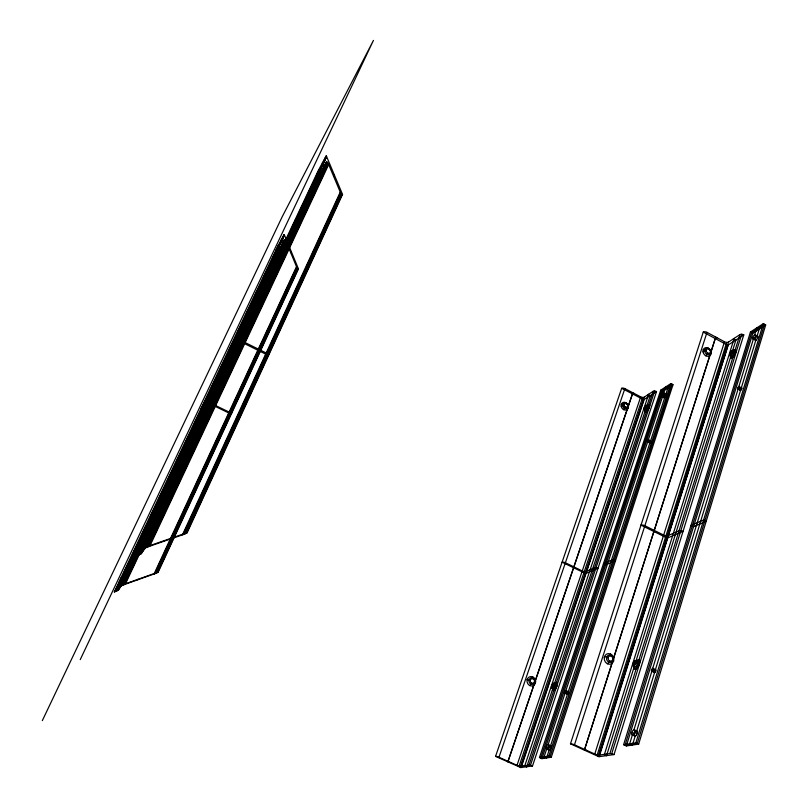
<?xml version="1.0" encoding="UTF-8"?>
<svg xmlns="http://www.w3.org/2000/svg" width="808" height="808" viewBox="0 0 808 808"><rect width="100%" height="100%" fill="white"/><g stroke="black" fill="none" stroke-linecap="round" stroke-linejoin="round"><path stroke-width="1.21" d="M147.884 540.794L145.541 545.743L147.945 540.744L144.975 539.38L143.713 541.865M121.867 583.406L123.937 579.073L123.169 580.8L120.564 579.639L121.341 577.892L119.23 582.285L121.836 583.427L122.796 581.295M174.882 483.376L173.478 486.325L174.912 483.356L171.963 482.063M649.521 442.441C650.218 444.844 651.884 437.986 649.602 442.188C644.996 441.441 650.975 437.704 647.349 441.229M638.673 744.107L765.681 324.998L763.277 323.685L750.43 332.017L623.614 744.693L626.362 745.956L638.673 744.107L635.876 742.815L623.614 744.693M635.876 742.815L763.277 323.685M626.362 745.956L752.803 333.3L765.681 324.998M648.652 440.461C647.854 442.542 647.925 439.663 650.854 441.592M147.915 528.2C144.642 533.765 150.743 526.372 145.379 527.048M739.936 334.603L728.523 342.057A2.99 1.545 14.8 0 1 724.493 341.774L706.99 332.351A2.777 1.444 15.4 0 0 703.253 332.098L570.468 743.825A3.151 0.697 19.2 0 1 574.478 744.814L594.769 754.026A3.384 0.747 19 0 0 599.092 755.096L609.878 753.561L739.936 334.603A2.838 1.485 14.3 0 1 743.784 334.865L614.03 754.591L599.213 756.662L728.149 345.026L743.794 334.865M611.696 753.783L741.694 334.26M604.445 754.339L734.189 338.36M606.555 755.642L634.098 667.115M635.27 663.358L730.503 357.338M731.735 353.359L735.896 339.996M597.213 754.874L726.685 342.4M599.183 756.662L598.162 756.389L727.15 344.955L703.253 332.098M599.092 755.096L728.523 342.057M598.779 756.601L728.149 345.026M594.769 754.026L724.493 341.774M584.356 750.127L611.898 663.499M613.686 657.864L709.757 355.732M711.02 351.783L715.231 338.542M584.639 749.43L715.757 337.067M574.478 744.814L706.99 332.351M551.288 757.237L672.993 384.749L670.822 383.608L660.732 390.143L539.471 757.55L541.905 758.651L551.288 757.237L548.814 756.126L539.471 757.55M548.814 756.126L670.822 383.608M541.905 758.651L662.873 391.264L672.993 384.749M526.755 766.812L552.763 688.668M553.864 685.335L645.047 411.343M646.249 407.747L650.268 395.647M495.556 756.369A2.747 0.545 20.1 0 1 498.96 757.258L517.019 765.307A2.949 0.576 19.9 0 0 520.685 766.267L528.987 765.085L653.217 391.274A2.495 1.182 16.9 0 1 656.52 391.577L532.502 766.004L520.716 767.539L495.556 756.369L621.665 388.305A2.454 1.161 17.7 0 1 624.877 388.608L640.704 396.849A2.636 1.242 17.2 0 0 644.168 397.183L653.217 391.274M530.472 765.287L654.682 391.032M520.211 767.358L644.168 397.183M520.807 767.56L643.754 399.697L656.52 391.587M521.12 767.6L644.128 399.637M524.806 765.681L648.662 394.243M517.019 765.307L640.704 396.849M519.14 766.055L642.633 397.425M508.01 761.288L632.805 392.728M507.909 761.873L533.825 685.315M535.522 680.316L627.21 409.515M628.422 405.949L632.482 393.94M498.96 757.258L624.877 388.608M121.311 577.972L123.907 579.094M173.498 486.305L170.599 484.911L171.246 483.689M259.58 291.607C256.873 296.92 261.792 289.193 257.207 290.537M146.713 530.745C142.43 531.159 144.511 526.351 147.127 529.795M119.251 582.204L120.533 579.69M144.925 539.441L144.198 541.178L147.107 542.643M258.732 293.264C257.59 290.102 255.348 293.88 256.53 291.951M297.536 222.341L298.809 219.766L297.566 222.271L294.94 220.958L295.183 220.433L297.788 221.786M294.93 220.988L295.405 220.129M280.305 247.733L278.487 251.379L280.305 247.733L277.982 246.531L276.225 250.217L277.245 248.208M258.469 293.839L256.166 292.668M298.728 219.988L296.112 218.564M278.023 246.551L277.649 247.369L279.932 248.541M318.524 171.155C320.352 167.125 315.15 178.073 317.928 172.114M145.369 548.026A4.131 0.606 -20.8 0 1 146.713 547.38A5.808 0.858 -20.8 0 1 148.218 546.764A6.706 0.99 -20.8 0 1 148.985 546.471A6.989 1.03 -20.8 0 1 149.763 546.188L182.436 534.856A6.494 0.959 -21.1 0 0 183.143 534.593L340.511 192.698A5.898 2.293 76 0 1 340.249 192.112L328.654 164.539A6.272 2.394 76.3 0 0 328.371 163.923A6.02 2.293 76.3 0 0 328.068 163.357A5.212 1.99 76.3 0 0 327.442 162.418M183.143 534.593A6.232 0.929 -21.1 0 0 183.86 534.33L340.784 193.233A5.656 2.202 76 0 1 340.511 192.698M183.86 534.33A5.383 0.798 -21.1 0 0 185.244 533.755L341.39 194.122A4.888 1.899 75.9 0 1 340.784 193.233M185.244 533.755A3.828 0.566 -21.1 0 0 186.496 533.159L342.026 194.637A2.323 0.909 75.9 0 0 342.552 194.435L326.654 156.651L142.349 548.238L187.193 532.674L342.541 194.435M182.436 534.856L340.249 192.112M118.402 590.092L120.847 586.234L122.594 585.285A5.101 0.646 -20.9 0 1 123.917 584.74A5.898 0.747 -20.9 0 1 124.594 584.477A6.141 0.778 -20.9 0 1 125.27 584.235L154.065 573.973L296.506 266.69L286.325 242.077A5.505 1.899 74.6 0 0 286.082 241.531A5.282 1.828 74.6 0 0 285.82 241.016A4.565 1.576 74.6 0 0 285.274 240.148A3.252 1.121 74.6 0 0 284.719 239.633A2.171 0.747 74.6 0 0 284.275 239.774L118.402 590.092L116.796 590.961A4.737 0.596 -20.8 0 1 115.584 591.466A5.474 0.687 -20.8 0 1 114.968 591.698A5.808 0.727 -20.8 0 1 114.332 591.931L278.043 245.733L283.992 234.613M154.065 573.973A5.707 0.737 -21 0 0 154.692 573.751L296.728 267.206A5.171 1.818 74.3 0 1 296.506 266.69M154.692 573.751A5.474 0.707 -21 0 0 155.318 573.508L296.98 267.69A4.959 1.747 74.3 0 1 296.728 267.206M155.318 573.508A4.737 0.606 -21 0 0 156.53 573.003L297.495 268.509A4.293 1.505 74.3 0 1 296.98 267.69M156.53 573.003L157.611 572.498L298.031 269.014A2.04 0.717 74.3 0 0 298.455 268.902L284.507 235.189L118.705 586.174L158.196 572.104L298.455 268.892M320.524 173.377C317.362 180.184 323.756 166.711 320.584 173.558M143.935 541.724L142.582 544.37L143.965 541.663M326.775 161.913A2.475 0.949 76.3 0 0 326.23 162.135L320.695 172.397A2.283 0.858 76.2 0 1 320.21 172.609L140.824 554.025L145.379 548.016L326.775 161.903A3.707 1.414 76.3 0 1 327.442 162.428L146.703 547.38M141.481 553.571L320.695 172.397M144.662 548.521L326.24 162.145M148.218 546.764L328.068 163.357M148.985 546.471L328.371 163.923M149.763 546.188L328.654 164.539M284.376 234.916L117.897 586.497M116.796 590.961L279.012 247.511A4.222 1.444 74.5 0 1 278.507 246.713A4.878 1.666 74.6 0 1 278.275 246.248A5.181 1.768 74.6 0 1 278.043 245.733M117.857 590.466L279.517 247.985A2 0.687 74.5 0 0 279.921 247.864M120.877 586.194L284.285 239.784M121.442 585.83L284.719 239.643M122.594 585.285L285.274 240.158M140.834 554.025A3.818 0.556 -20.8 0 1 139.612 554.611A5.383 0.778 -20.8 0 1 138.229 555.177A6.222 0.899 -20.8 0 1 137.522 555.45A6.605 0.959 -20.8 0 1 136.804 555.702L318.493 170.175L326.048 156.055M318.594 171.003L321.18 172.306M123.917 584.74L318.756 170.751A5.898 2.222 76.2 0 1 318.493 170.175M138.229 555.177L326.19 155.994M124.594 584.477L286.082 241.531M141.279 548.672L326.351 156.126M326.513 156.358L141.531 548.551M125.27 584.235L326.584 156.499M139.612 554.611L319.604 172.124A4.808 1.808 76.2 0 1 319.029 171.266A5.555 2.091 76.2 0 1 318.756 170.751M80.234 659.631L373.447 40.4L282.184 216.797L42.319 720.635M114.968 591.698L278.275 246.248M284.103 234.572L117.594 586.669L114.332 591.931M115.584 591.466L284.244 234.704M144.693 528.523L144.178 529.553M144.824 528.119C146.006 525.564 143.905 529.775 147.511 529.149M295.425 219.928L296.112 218.655L298.516 220.463M171.266 483.649C172.427 480.588 170.791 484.144 174.437 484.426M256.681 291.516C257.207 290.062 257.156 291.173 259.297 292.233M256.56 291.9L256.752 291.375M276.326 250.036L278.619 251.207M205.404 400.889L200.637 409.424A2.687 0.919 25.2 0 0 203.505 409.787L207.01 403.576A2.899 1.01 25.2 0 1 210.131 403.95L228.714 412.928A2.707 0.949 24.9 0 0 231.664 413.292L206.181 400.99M239.38 340.077L233.249 351.066A3.04 1.192 25.7 0 0 236.552 351.379L241.067 343.38A3.293 1.303 25.7 0 1 244.673 343.703L265.66 354.106A3.07 1.232 25.3 0 0 269.064 354.419L240.289 340.158M290.698 252.641L291.284 251.581M333.623 176.376L334.381 175.023M170.619 484.921L171.124 483.931L173.942 485.255M136.804 555.702L141.067 548.824M623.604 409.666L625.331 407.212M137.703 579.801L138.067 579.275M163.883 541.289L164.347 540.602M705.818 355.833L707.859 352.995M529.866 685.618L531.694 683.083M607.495 663.822L609.676 660.914M187.193 532.674L186.486 533.159M158.166 572.145L157.611 572.498M632.765 394.082L633.916 393.314M715.535 338.704L716.989 337.734M624.14 404.485L621.281 404.354M706.495 349.945L703.152 349.894M626.553 403.626L625.978 402.677M709.121 349.036L708.273 348.117M627.745 406.343L628.311 407.989M710.495 352.086L710.939 354.045M638.381 659.934L635.29 661.116A2.676 0.747 -67.2 0 1 635.644 661.54M556.429 682.366L553.631 683.437A2.363 0.535 -67.6 0 1 553.844 683.831M115.988 589.264L119.786 587.911M138.966 552.217L143.289 550.713M648.541 404.929L645.865 405.555M734.502 350.076L731.583 350.723M508.222 762.015L509.272 761.853M584.709 750.279L586.073 750.077M727.675 345.107L727.15 344.955M643.724 399.697L621.665 388.305M735.835 352.349L732.26 351.894M649.38 407.181L646.289 406.707M604.485 656.763L608.202 657.47M527.26 679.387L530.422 680.043M635.442 663.105L639.37 663.984M553.591 685.224L556.944 686.032M120.008 580.538L122.604 581.699M524.23 765.762L526.614 766.832M548.41 746.643L550.864 747.754M546.39 746.986L548.844 748.087M143.42 542.471L146.379 543.814M142.632 544.329L145.591 545.673M603.687 754.45L606.364 755.662M570.468 743.825L598.162 756.389M634.512 732.099L637.28 733.371M631.866 732.543L634.623 733.815M553.329 683.356L553.561 683.457A2.353 0.545 -67.2 0 0 552.914 684.235M566.095 691.699L568.499 692.81M551.652 685.75L553.157 687.042M564.853 692.012L567.256 693.123M551.894 687.628L552.137 687.739A2.333 0.515 -68 0 1 551.854 687.487A2.363 0.535 -67.6 0 1 552.824 684.366M651.49 669.994L654.187 671.276M632.927 663.782L634.482 665.297M633.422 665.863L633.684 665.984A2.646 0.727 -67.6 0 1 633.502 664.065M634.926 661.035L635.189 661.156A2.676 0.747 -67.2 0 0 633.442 664.045M653.106 669.58L655.823 670.862M640.996 525.139L667.256 538.108L683.023 531.432A3.01 1.151 16.7 0 0 679.023 530.826L667.842 535.714A3.171 1.202 17.1 0 1 663.671 535.078L644.865 525.715A2.949 1.121 17.5 0 0 640.996 525.139M276.669 249.187L278.952 250.359M644.239 408.02L645.37 409.727M644.663 409.171L646.198 411.989M664.166 394.284L666.337 395.415M662.005 395.668L664.156 396.799M648.026 394.658L650.117 395.748M660.732 390.143L662.873 391.264M317.382 173.266L319.928 174.619M317.089 174.033L319.645 175.397M739.34 387.254L741.795 388.557M737.694 388.163A1.566 0.566 -59.9 0 0 738.532 388.678A1.566 0.566 -59.9 0 0 739.29 386.396A1.566 0.566 -59.9 0 0 737.694 388.163L740.118 389.537M318.908 170.185L321.463 171.538M729.675 353.54L730.765 355.571M730.341 354.712L732.078 357.873M733.381 338.885L735.694 340.128M750.43 332.017L752.803 333.3M755.45 335.946L757.854 337.249M752.682 337.714L755.086 339.017M534.411 681.881L535.421 683.154M612.676 659.58L613.625 661.075M635.452 669.357L633.795 665.923A2.646 0.737 -67.9 0 0 634.987 664.176A2.384 0.939 -65.2 0 0 635.623 662.106A2.646 0.727 -67.6 0 0 635.654 661.651M553.652 690.719L552.217 687.689A2.353 0.556 -68.6 0 0 552.844 686.851M322.331 163.004L323.836 166.589M281.073 240.077L282.396 243.279M610.616 654.036L611.202 656.136M532.815 676.942L533.129 678.851M609.878 753.561A3.222 0.717 18.8 0 1 614.019 754.591M634.987 664.176A2.646 1.04 -65.3 0 1 632.815 665.55A2.646 1.04 -65.3 0 1 633.987 661.762A2.646 1.04 -65.3 0 1 635.623 662.106M342.026 194.637A3.474 1.353 75.9 0 1 341.39 194.112M320.21 172.619A3.414 1.283 76.2 0 1 319.604 172.124M298.031 269.024A3.05 1.071 74.3 0 1 297.495 268.509M279.517 247.995A3 1.02 74.5 0 1 279.012 247.501M553.844 683.932A2.333 0.515 -68 0 1 553.783 684.346A2.101 0.727 -66 0 1 553.177 686.174A2.333 0.515 -68 0 1 552.904 686.719M553.187 686.164A2.323 0.808 -66 0 1 551.46 687.325A2.323 0.808 -66 0 1 552.571 683.982A2.323 0.808 -66 0 1 553.793 684.336M528.987 765.085A2.798 0.556 19.8 0 1 532.492 766.004M647.248 441.713L647.875 441.794L647.248 441.734M764.479 324.341L637.27 743.461L624.988 745.319L751.612 332.664L764.479 324.341M635.149 736.209L632.462 745.037L629.685 743.764L632.381 734.937L635.149 736.209M654.541 672.599L636.744 730.987L633.987 729.705L651.834 671.317L654.541 672.599M740.562 390.335L655.47 669.539L652.763 668.256L738.108 389.032L740.562 390.335M755.844 340.188L741.34 387.759L738.896 386.456L753.44 338.885L755.844 340.188M759.197 329.189L757.096 336.077L754.692 334.775L756.803 327.886L759.197 329.189M671.903 384.174L550.046 756.682L540.693 758.096L661.803 390.708L671.903 384.174M546.642 749.107L544.107 756.844L546.562 757.944L549.097 750.218L546.642 749.107M565.024 693.203L548.157 744.521L550.601 745.633L567.428 694.314L565.024 693.203M647.622 442.006L565.913 690.507L568.317 691.618L649.824 443.137L647.622 442.006M662.469 396.839L648.38 439.683L650.581 440.815L664.63 397.97L662.469 396.839M665.741 386.901L663.691 393.122L665.853 394.254L667.893 388.032L665.741 386.901M613.221 559.469L603.435 563.752L605.717 564.863L615.534 560.601L613.221 559.469M703.616 519.948L690.981 525.473L693.527 526.755L706.212 521.251L703.616 519.948M594.577 567.731L585.83 571.559A2.777 0.949 18.6 0 1 582.265 570.943L565.398 562.762A2.596 0.889 18.9 0 0 562.085 562.196L585.638 573.529L597.981 568.317A2.636 0.909 18.4 0 0 594.577 567.731M655.147 672.145A1.666 0.687 -65.3 0 0 655.732 669.569A1.666 0.687 -65.3 0 0 654.137 671.499A1.666 0.687 -65.3 0 0 655.147 672.145M652.46 670.842A1.666 0.687 -65.3 0 0 653.015 668.287A1.666 0.687 -65.3 0 0 651.42 670.246A1.666 0.687 -65.3 0 0 652.46 670.842M740.926 390.032A1.555 0.566 -59.8 0 0 741.764 387.719A1.555 0.566 -59.8 0 0 740.168 389.375A1.555 0.566 -59.8 0 0 740.926 390.032M756.44 339.673A2.555 0.899 -59.1 0 0 757.803 335.956A2.555 0.899 -59.1 0 0 755.167 338.764A2.555 0.899 -59.1 0 0 756.44 339.673M754.036 338.37A2.555 0.899 -59.1 0 0 755.399 334.653A2.555 0.899 -59.1 0 0 752.773 337.471A2.555 0.899 -59.1 0 0 754.036 338.37M636.29 735.33A2.808 1.172 -66.7 0 0 637.088 731.028A2.808 1.172 -66.7 0 0 634.472 734.432A2.808 1.172 -66.7 0 0 636.29 735.33M633.523 734.058A2.818 1.161 -66.7 0 0 634.32 729.755A2.818 1.161 -66.7 0 0 631.715 733.159A2.818 1.161 -66.7 0 0 633.523 734.058M706.293 351.046A2.384 1.939 55.4 0 0 709.687 353.086A2.384 1.939 55.4 0 0 709.091 349.187A2.384 1.939 55.4 0 0 706.293 351.046M730.856 354.288A2.454 0.848 -59.7 0 0 732.27 350.642A2.454 0.848 -59.7 0 0 729.786 353.227A2.454 0.848 -59.7 0 0 730.856 354.288M731.068 354.409A2.454 0.848 -59.7 0 0 732.482 350.763A2.454 0.848 -59.7 0 0 729.998 353.338A2.454 0.848 -59.7 0 0 731.068 354.409M733.088 357.025A4.787 1.656 -59.6 0 0 735.835 349.925A4.787 1.656 -59.6 0 0 730.977 354.954A4.787 1.656 -59.6 0 0 733.088 357.025M703.021 351.864A4.636 3.788 55.4 0 0 709.626 355.823A4.636 3.788 55.4 0 0 708.485 348.238A4.636 3.788 55.4 0 0 703.021 351.864M637.361 667.852A5.151 2.05 -65.3 0 0 639.148 659.995A5.151 2.05 -65.3 0 0 634.27 666.085A5.151 2.05 -65.3 0 0 637.361 667.852M604.263 657.742A5.424 4.747 69.9 0 0 610.868 664.035A5.424 4.747 69.9 0 0 612.02 655.005A5.424 4.747 69.9 0 0 604.263 657.742M608.111 657.864A2.646 2.323 69.8 0 0 611.252 661.045A2.646 2.323 69.8 0 0 611.949 656.662A2.646 2.323 69.8 0 0 608.111 657.864M732.068 355.51A3.515 1.212 -59.7 0 0 733.967 350.349A3.515 1.212 -59.7 0 0 730.402 354.187A3.515 1.212 -59.7 0 0 732.068 355.51M704.808 351.44A3.404 2.777 55.4 0 0 709.677 354.318A3.404 2.777 55.4 0 0 708.798 348.743A3.404 2.777 55.4 0 0 704.808 351.44M635.947 666.388A3.788 1.505 -65.3 0 0 637.26 660.621A3.788 1.505 -65.3 0 0 633.684 665.095A3.788 1.505 -65.3 0 0 635.947 666.388M606.525 657.864A3.788 3.313 69.9 0 0 611.141 662.257A3.788 3.313 69.9 0 0 611.939 655.955A3.788 3.313 69.9 0 0 606.525 657.864M527.109 679.922A4.777 4.293 71.8 0 0 532.613 685.881A4.777 4.293 71.8 0 0 534.29 678.023A4.777 4.293 71.8 0 0 527.109 679.922M529.018 680.144A3.333 3 71.8 0 0 532.856 684.305A3.333 3 71.8 0 0 534.038 678.821A3.333 3 71.8 0 0 529.018 680.144M555.359 689.204A4.545 1.586 -66 0 0 556.904 682.386A4.545 1.586 -66 0 0 552.874 688.032A4.545 1.586 -66 0 0 555.359 689.204M554.116 687.962A3.333 1.161 -66 0 0 555.258 682.962A3.333 1.161 -66 0 0 552.308 687.103A3.333 1.161 -66 0 0 554.116 687.962M621.12 406.131A4.131 3.495 55.6 0 0 627.089 409.606A4.131 3.495 55.6 0 0 626.17 402.788A4.131 3.495 55.6 0 0 621.12 406.131M623.948 405.464A2.121 1.798 55.6 0 0 627.008 407.252A2.121 1.798 55.6 0 0 626.543 403.748A2.121 1.798 55.6 0 0 623.948 405.464M622.665 405.788A3.03 2.565 55.6 0 0 627.058 408.303A3.03 2.565 55.6 0 0 626.351 403.303A3.03 2.565 55.6 0 0 622.665 405.788M624.059 405.394A2.121 1.798 55.6 0 0 627.119 407.181A2.121 1.798 55.6 0 0 626.644 403.677A2.121 1.798 55.6 0 0 624.059 405.394M647.238 411.019A4.212 1.333 -61.5 0 0 649.45 404.808A4.212 1.333 -61.5 0 0 645.43 409.545A4.212 1.333 -61.5 0 0 647.238 411.019M645.39 408.787A2.161 0.677 -61.5 0 0 646.531 405.596A2.161 0.677 -61.5 0 0 644.471 408.02A2.161 0.677 -61.5 0 0 645.39 408.787M646.238 409.787A3.091 0.97 -61.5 0 0 647.844 405.232A3.091 0.97 -61.5 0 0 644.895 408.737A3.091 0.97 -61.5 0 0 646.238 409.787M645.198 408.676A2.161 0.677 -61.5 0 0 646.329 405.495A2.161 0.677 -61.5 0 0 644.269 407.919A2.161 0.677 -61.5 0 0 645.198 408.676M530.331 680.386A2.333 2.091 71.8 0 0 533.108 683.194A2.333 2.091 71.8 0 0 533.795 679.316A2.333 2.091 71.8 0 0 530.331 680.386M547.551 748.349A2.464 0.889 -67.1 0 0 548.41 744.562A2.464 0.889 -67.1 0 0 546.238 747.521A2.464 0.889 -67.1 0 0 547.551 748.349M565.58 692.719A1.464 0.525 -66.1 0 0 566.065 690.517A1.464 0.525 -66.1 0 0 564.762 692.335A1.464 0.525 -66.1 0 0 565.58 692.719M663.045 396.304A2.232 0.717 -61.1 0 0 664.186 393.041A2.232 0.717 -61.1 0 0 662.025 395.587A2.232 0.717 -61.1 0 0 663.045 396.304M550.006 749.46A2.464 0.889 -67.1 0 0 550.854 745.673A2.464 0.889 -67.1 0 0 548.693 748.632A2.464 0.889 -67.1 0 0 550.006 749.46M567.994 693.83A1.464 0.525 -66.1 0 0 568.468 691.628A1.464 0.525 -66.1 0 0 567.165 693.446A1.464 0.525 -66.1 0 0 567.994 693.83M665.206 397.435A2.232 0.717 -61.1 0 0 666.347 394.173A2.232 0.717 -61.1 0 0 664.186 396.718A2.232 0.717 -61.1 0 0 665.206 397.435"/></g></svg>
